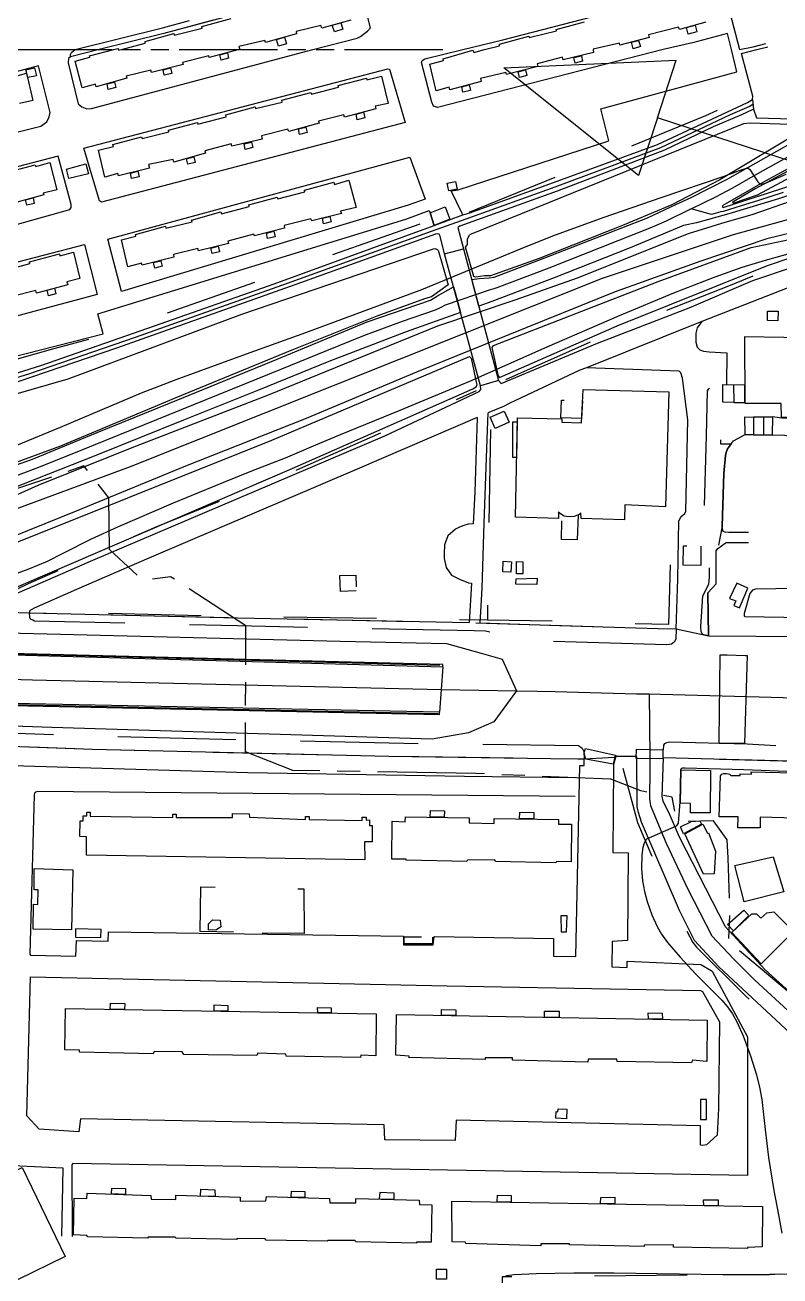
# Model space of a CAD drawing. Header units: millimetres. Extents: x 198785 to 203305, y 542885 to 545889.
# Drawn here: x 198986.4 to 199220.1, y 544124.8 to 544511.8 of the extents above; entities that cross this region are included whole.
import ezdxf

# ---------------------------------------------------------------- set-up
doc = ezdxf.new("R2010")
doc.units = ezdxf.units.MM
for name, pattern in [('FENCE_25K', [54.3, 28.7, -9.2, -16.4]), ('HIDDEN_BULD_25K', [28.8, 18.4, -10.4]), ('HIDDEN_EMD_25K', [50.97, 33.12, -5.36, 7.13, -5.36]), ('HIDDEN_IN_25K', [56.5, 36.5, -20]), ('HIDDEN_SIGUNGU_25K', [51.2, 30.4, -3.2, 5.6, -3.2, 5.6, -3.2])]:
    doc.linetypes.add(name, pattern=pattern)
for name, color, linetype in [('A0013114', 253, 'Continuous'), ('A0013117', 253, 'Continuous'), ('A0013118', 253, 'Continuous'), ('A0023214', 253, 'Continuous'), ('A0023217', 253, 'Continuous'), ('A0033324', 253, 'Continuous'), ('A0033327', 253, 'Continuous'), ('A0043325', 253, 'Continuous'), ('A0073340', 253, 'Continuous'), ('A0093351', 253, 'Continuous'), ('B0014111', 253, 'Continuous'), ('B0014113', 253, 'Continuous'), ('B0014115', 253, 'Continuous'), ('B0014116', 253, 'Continuous'), ('B0014117', 253, 'Continuous'), ('B0014118', 253, 'Continuous'), ('B0024120', 253, 'Continuous'), ('C0052211', 253, 'Continuous'), ('C0052212', 253, 'Continuous'), ('C0076117', 253, 'Continuous'), ('C0393323', 253, 'Continuous'), ('E0022115', 253, 'Continuous'), ('E0032111', 253, 'Continuous'), ('E0042326', 253, 'Continuous'), ('F0017111', 253, 'Continuous'), ('F0047224', 253, 'Continuous'), ('G0018113', 253, 'Continuous'), ('G0018117', 253, 'Continuous')]:
    doc.layers.add(name, color=color, linetype=linetype)

# ---------------------------------------------------------------- blocks, each defined once
blk = doc.blocks.new('E0042326')
at = {"layer": 'E0042326'}
for p, q in [((124.24, 18.72), (174.24, -0.03)), ((124.24, -0.03), (124.24, 18.72)), ((-0.76, -0.03), (124.24, -0.03)), ((174.24, -0.03), (124.24, -18.78)), ((124.24, -0.03), (124.24, -18.78))]:
    blk.add_line(p, q, dxfattribs=at)

msp = doc.modelspace()

# ---------------------------------------------------------------- linework, layer by layer
at = {"layer": 'A0013114'}
for points in [[(198795.37, 544373.37), (198812.14, 544361.54), (198842.83, 544347.29), (198843.72, 544346.87), (198850.64, 544344.55), (198858.95, 544341.77), (198873.71, 544337.79), (198889.71, 544335.26), (198900.16, 544334.08), (198916.41, 544333.13), (198955.81, 544332.22), (198963.64, 544332.03), (198971.13, 544330.54), (198987.85, 544330), (199052.22, 544328.45), (199123.87, 544326.96)], [(199127.35, 544326.87), (199151.93, 544326.11), (199175.53, 544325.39), (199182.39, 544325.18), (199187.97, 544325.01), (199198.04, 544322.85), (199212.65, 544322.75), (199236.72, 544322.63), (199240.24, 544322.84), (199240.54, 544322.73), (199249.15, 544322.5)], [(198982.2, 544316.97), (198982.87, 544316.95), (199115.73, 544313.24), (199115.75, 544314.01), (198982.19, 544317.42), (198982.2, 544316.97)], [(198982.25, 544301.95), (198982.25, 544301.32), (199114.76, 544298.58), (199114.77, 544299.24), (198982.81, 544301.93), (198982.25, 544301.95)], [(199175.86, 544285.52), (199169.36, 544285.51), (199168.87, 544285.26), (199159.51, 544284.7), (199149.08, 544284.85), (199099.1, 544285.54), (199007.31, 544287.69), (198905.87, 544291.4), (198895.82, 544268.9), (198900.5, 544258.76), (198909.48, 544241.17), (198913.22, 544235.03), (198913.33, 544234.4), (198940.89, 544183.49), (198933.86, 544180.1), (198944.57, 544157.76), (198950.16, 544146.92), (198976.73, 544093.24)], [(199235, 544283.78), (199183.92, 544285.08)]]:
    msp.add_lwpolyline(points, dxfattribs=at)
at = {"layer": 'A0013117'}
for points in [[(199237.44, 544105.04), (199231.84, 544149.23), (199230.66, 544158.55), (199229.83, 544165.1), (199223.29, 544199.96), (199201.24, 544220.5), (199193.69, 544228.6), (199188.99, 544237.89), (199177.3, 544265.23), (199176.3, 544268.21), (199175.93, 544269.99), (199175.86, 544285.52)], [(199183.92, 544285.08), (199183.57, 544273.14), (199183.87, 544271.71), (199185.67, 544268.13), (199188.94, 544260.66), (199203.15, 544232.94), (199215.53, 544219.5), (199231.88, 544204.79)]]:
    msp.add_lwpolyline(points, dxfattribs=at)
at = {"layer": 'A0013118'}
for points in [[(199075.51, 544504.25), (199089.29, 544507.81), (199090.31, 544508.33), (199091.19, 544508.99), (199092.41, 544509.98), (199093.34, 544510.99), (199090.18, 544523.8), (199089.75, 544524.77), (199089.1, 544525.13), (199088.58, 544525.07), (199029.44, 544509.26), (199009.41, 544504.25)], [(199121.95, 544504.24), (199134.31, 544507.23), (199202.23, 544524.92)], [(199202.23, 544524.92), (199207.55, 544504.29), (199211.79, 544505.1), (199215.72, 544506.09)], [(199205.09, 544504.23), (199203.86, 544509.17), (199193.05, 544506.33), (199184, 544504.23)], [(199009.41, 544504.26), (199000.49, 544502.05), (198999.88, 544501.53), (198999.78, 544500.15), (199002.86, 544487.51), (199003.98, 544486.58), (199005.57, 544485.95), (199007.04, 544485.97), (199075.51, 544504.25)], [(199009.41, 544504.26), (199009.41, 544504.26)], [(199075.51, 544504.25), (199075.51, 544504.25)], [(199184, 544504.23), (199114.1, 544486.3), (199112.91, 544486.71), (199112.34, 544488.02), (199109.15, 544500.21), (199109.33, 544500.91), (199110.24, 544501.41), (199121.95, 544504.24)], [(199121.96, 544453.13), (199121.64, 544453.75), (199118.3, 544460.54), (199120.51, 544460.9), (199167.2, 544475.99), (199164.66, 544485.89), (199206.79, 544497.4), (199205.09, 544504.23)], [(199121.95, 544504.24), (199121.95, 544504.24)], [(199184, 544504.23), (199184, 544504.23)], [(199205.09, 544504.23), (199205.09, 544504.23)], [(199211.63, 544488.82), (199211.68, 544489.83), (199208.18, 544503.01), (199212.95, 544504.23)], [(199212.95, 544504.23), (199216.38, 544505.11)], [(199212.95, 544504.23), (199212.95, 544504.23)], [(198920.84, 544462.91), (198991.33, 544480.51), (198993.17, 544481.85), (198993.93, 544483.47), (198994.22, 544484.82), (198990.6, 544499.23), (198914.38, 544478.76)], [(199010.12, 544457.06), (199009.55, 544457.47), (199004.6, 544473.71), (199098.73, 544498.32), (199099.31, 544498.14), (199104.06, 544481.64), (199010.12, 544457.06)], [(199211.96, 544485.86), (199212.84, 544483.15), (199231.48, 544482.62), (199233.52, 544482.93), (199239.32, 544497.42)], [(198962.04, 544397.37), (198991.69, 544406.62), (199026.5, 544418.73), (199063.57, 544431.81), (199113.11, 544449.78), (199121.96, 544453.13), (199124.08, 544453.71), (199149.99, 544463.12), (199182.19, 544474.84), (199210.04, 544487.92), (199211.63, 544488.82), (199211.96, 544485.86), (199211.53, 544485.56), (199208.26, 544484.08), (199199.49, 544480.33), (199184.34, 544473.09), (199151.13, 544460.42), (199121.04, 544449.6), (199120.46, 544449.21)], [(199231.34, 544462.02), (199219.64, 544458.1), (199204.29, 544453.43), (199194.25, 544450.64), (199190.31, 544449.86), (199173.79, 544442.87), (199150.28, 544433.6), (199130.97, 544426.28), (199126.92, 544424.85), (199126.91, 544424.85), (199124.71, 544433.16), (199124.71, 544433.16), (199127.04, 544433.47), (199130.12, 544433.68), (199131.69, 544433.84), (199147.39, 544439.85), (199179.08, 544452.24), (199187.91, 544456.29), (199192.62, 544458.45), (199198.13, 544461.29), (199203.97, 544464.3), (199232.66, 544480.43)], [(199242.01, 544477.87), (199215.53, 544463.49), (199202.42, 544456.05), (199202.3, 544455.81), (199202.33, 544455.53), (199202.58, 544455.43), (199212.77, 544458.72), (199228.61, 544463.88)], [(198924.49, 544433.56), (199000.28, 544454.75), (199000.69, 544455.42), (199000.73, 544456.36), (198996.68, 544471.23), (198923.23, 544452.21)], [(199016.33, 544429.43), (199012.08, 544445.59), (199105.53, 544470.92), (199110.25, 544457.99), (199105.02, 544456.13), (199016.33, 544429.43)], [(198929.38, 544395.59), (199010.67, 544416.35), (199009.03, 544422.47), (199104.27, 544451.75), (199111.53, 544454.49), (199111.8, 544453.75), (199113.11, 544449.78)], [(199120.46, 544449.21), (199133, 544401.9), (199133.81, 544400.97), (199163.65, 544413.38), (199192.06, 544424.34), (199211.73, 544432.8), (199224.05, 544436.91), (199231.7, 544438.6), (199242.82, 544439.54), (199255.09, 544439.59), (199266.24, 544438.62), (199283.8, 544434.38), (199298.34, 544429.81), (199324.62, 544419.39), (199358.89, 544406.33), (199395.26, 544393.29), (199408.32, 544388.77), (199448.82, 544372.74), (199494.91, 544355.91), (199495.55, 544355.9), (199497.13, 544356.09)], [(199114.1, 544447.24), (199113.55, 544447.15), (199071.72, 544432.05), (199014.73, 544411.82), (198984.24, 544401.45), (198962.82, 544394.92), (198937.98, 544390.24), (198911.97, 544387.12), (198879.98, 544385.22), (198852.86, 544385.41), (198837.24, 544388.21), (198830.28, 544391.25), (198820.01, 544398.5), (198806.57, 544410.84), (198795.37, 544425.13)], [(198932.92, 544408.14), (198928.57, 544424.14), (199004.81, 544443.89), (199008.74, 544428.5), (198932.92, 544408.14)], [(198999.86, 544343), (199006.68, 544345.96), (199051.83, 544365.16), (199097.82, 544384.75), (199126.98, 544398.42), (199127.58, 544399.09), (199127.43, 544400.22), (199116.28, 544441.03), (199114.99, 544446.57), (199114.59, 544447.1), (199114.1, 544447.24)], [(199242.73, 544434.18), (199238.07, 544433.85), (199224.68, 544431.37), (199195.91, 544420.15), (199160.27, 544405.81), (199158.22, 544405.03), (199136.27, 544394.7), (199134.5, 544393.87), (199129.97, 544391.92), (199129.77, 544391.84)], [(198973.53, 544372.16), (198988.72, 544377.52), (199008.78, 544385.77), (199034.97, 544396.44), (199064.52, 544408.45), (199092.33, 544419.97), (199111.96, 544426.7), (199114.08, 544428.07), (199119.07, 544430.83), (199119.55, 544429.05), (199121.25, 544422.86), (199121.25, 544422.86), (199104.4, 544416.94), (199080.53, 544407.72), (199058.67, 544398.87), (199035.51, 544389.55), (199008.92, 544378.82), (198981.91, 544368.21)], [(199195.91, 544420.15), (199194.45, 544418.17), (199194.09, 544416.55), (199194.1, 544413.72), (199194.51, 544412.17), (199195.35, 544411.4), (199196.4, 544410.92), (199198.23, 544410.7), (199203.64, 544410.39), (199203.56, 544400.64)], [(199187.97, 544325.01), (199188.49, 544340.48), (199188.85, 544358.43), (199189.54, 544359.84), (199190.7, 544360.76), (199190.95, 544361.41), (199191.63, 544389.74), (199190, 544402.57), (199189.41, 544404.27), (199188.91, 544404.76), (199160.27, 544405.81)], [(199126.35, 544390.37), (199089.27, 544374.46), (199024.75, 544346.93), (199002.34, 544337.17)], [(199126.35, 544390.37), (199125.7, 544367.29), (199125.19, 544357.56), (199123.58, 544357.39), (199122.31, 544357), (199120.89, 544356.5), (199119.67, 544355.84), (199117.36, 544353.84), (199116.24, 544351.02), (199116.17, 544348.28), (199116.19, 544346.76), (199116.78, 544344.05), (199118.47, 544341.64), (199120.89, 544340.4), (199123.72, 544339.26), (199124.68, 544339.13), (199123.87, 544326.96)], [(199127.35, 544326.87), (199127.96, 544337.54), (199128.57, 544357.86), (199129.59, 544386.51), (199129.77, 544391.84)], [(199262.8, 544383.31), (199233.15, 544383.67), (199233.13, 544390.56), (199222.76, 544390.21), (199220.74, 544390.24), (199217.78, 544390.59), (199215.08, 544390.52), (199211.95, 544390.56)], [(199210.37, 544354.8), (199204.19, 544354.84), (199203.18, 544354.91), (199202.68, 544355.1), (199202.4, 544355.51), (199202.19, 544356.76), (199202.78, 544373.05), (199203.22, 544378.64), (199203.44, 544379.59), (199203.9, 544380.7), (199205.77, 544383.23), (199209.33, 544385.14), (199211.93, 544385.01)], [(199211.93, 544385.01), (199215.08, 544385.1), (199217.73, 544384.94), (199220.82, 544385.02), (199222.83, 544384.79), (199224.02, 544384.79), (199224.17, 544384.59), (199224.19, 544378.07), (199237.2, 544377.83), (199237.08, 544369.34)], [(199198.04, 544322.85), (199197.8, 544336.22), (199200.36, 544338.94), (199200.4, 544349.13), (199200.86, 544349.85), (199203.2, 544351.52), (199203.51, 544351.7), (199210.38, 544351.74)], [(198971.13, 544330.54), (198999.86, 544343)], [(199002.34, 544337.17), (198989.24, 544331.46), (198987.87, 544330.62), (198987.85, 544330)], [(199169.36, 544285.51), (199168.64, 544283.07), (199168.6, 544282.27), (199168.39, 544255.83), (199173.09, 544255.78), (199172.97, 544228.57), (199168.17, 544228.32), (199168.11, 544220.46), (199172.81, 544220.3), (199172.85, 544222.24), (199195.65, 544221.24), (199198.82, 544219.29), (199199.11, 544219.18), (199210.09, 544198.83), (199210.1, 544155.92), (199001.29, 544159.62), (199000.98, 544159.26), (199001.03, 544137.05)], [(198944.57, 544157.76), (198950.41, 544160.34), (198950.87, 544160.98), (198950.89, 544161.5), (198979.4, 544175.3), (198979.68, 544176.18), (198982.53, 544282.74), (199055.37, 544280.57), (199122.52, 544279.44), (199156.81, 544279.06)], [(199156.75, 544273.19), (198990.46, 544274.73), (198989.7, 544274.53), (198989.36, 544274.23), (198989.23, 544273.73), (198987.98, 544224.34), (198988.17, 544224.05), (199002.18, 544223.81), (199002.34, 544228.62), (199012.13, 544228.41), (199012.24, 544231.29), (199103.57, 544229.91), (199103.57, 544227.31), (199112.8, 544227.25), (199113.1, 544229.9), (199150.07, 544229.22), (199149.98, 544223.8), (199156.92, 544223.69), (199158.18, 544282.8), (199159.56, 544282.71), (199159.51, 544284.7)], [(199196.28, 544165.2), (199195.52, 544165.27), (199195.52, 544171.32), (199119.87, 544173.06), (199119.59, 544166.7), (199097.81, 544166.98), (199097.62, 544171.59), (199003.62, 544173.43), (199003.13, 544169.42), (198990.87, 544170.28), (198987.05, 544174.38), (198988.16, 544217.41), (199117.16, 544214.63), (199195.54, 544213.13), (199196.12, 544212.8), (199201.45, 544203.48), (199201.06, 544176.61), (199200.67, 544168.41), (199197.33, 544165.4), (199196.28, 544165.2)], [(198997.86, 544137.11), (198998.27, 544158.23), (198975.83, 544159.25), (198950.16, 544146.92)]]:
    msp.add_lwpolyline(points, dxfattribs=at)
at = {"layer": 'A0023214'}
for points in [[(198951.39, 544312.35), (198956.27, 544318.24), (198960.44, 544320.39), (198974.94, 544323.13), (198979, 544323.9), (198985.02, 544323.71), (199083.99, 544321.23), (199116.86, 544320.54), (199127.67, 544317.49), (199134.11, 544315.67), (199138.57, 544305.89)], [(199138.57, 544305.89), (199131.53, 544296.31), (199126.78, 544294.2), (199123.72, 544292.84), (199112.46, 544290.87), (198994.78, 544294.5), (198973.57, 544295.28), (198967.11, 544299.35), (198958.76, 544304.61), (198953.23, 544310.41), (198951.39, 544312.35)], [(198920.94, 544311.88), (198924.72, 544311.78), (198936.59, 544311.47), (198953.23, 544310.41), (198956.99, 544310.17), (198988.71, 544309.3), (199115.25, 544306.24), (199138.57, 544305.89)], [(199138.57, 544305.89), (199144.96, 544305.79), (199150.51, 544305.65), (199175.7, 544304.98), (199179.65, 544304.88), (199183.17, 544304.79), (199213.64, 544303.98), (199235.86, 544303.37)]]:
    msp.add_lwpolyline(points, dxfattribs=at)
at = {"layer": 'A0023217'}
msp.add_lwpolyline([(199179.65, 544304.88), (199179.8, 544285.3), (199179.84, 544281.1), (199179.74, 544272.8), (199179.82, 544271.6), (199180, 544270.35), (199183.24, 544262.62), (199184.92, 544258.75), (199191.59, 544244.51), (199199.06, 544230.08), (199205.76, 544222.92), (199212.36, 544216.3), (199227.59, 544202.33), (199234.74, 544165.87), (199235.29, 544162.7), (199235.74, 544159.31), (199236.3, 544155.09)], dxfattribs=at)
at = {"layer": 'A0033324', "linetype": 'HIDDEN_IN_25K', "flags": 128}
for points in [[(199001.99, 544504.26), (199028.99, 544511), (199088.24, 544526.84), (199089.47, 544526.98), (199091.15, 544526.05), (199091.89, 544524.39), (199094.76, 544512.77), (199094.23, 544511.5), (199093.34, 544510.99), (199090.18, 544523.8), (199089.75, 544524.77), (199089.1, 544525.13), (199088.58, 544525.07), (199029.44, 544509.26), (199009.41, 544504.25)], [(199009.41, 544504.26), (199009.41, 544504.26), (199000.49, 544502.05), (199000.51, 544502.71), (199000.84, 544503.29), (199001.99, 544504.26), (199001.99, 544504.26)], [(199197.8, 544336.22), (199198.04, 544322.85), (199196.18, 544323.25), (199195.78, 544324.2), (199195.67, 544325.64), (199196.22, 544335.27), (199198.1, 544338.85), (199198.32, 544341.06), (199198.42, 544354.17), (199196.6, 544356.15), (199197.36, 544384.7), (199197.7, 544398.62), (199198.08, 544399.34), (199198.57, 544399.63), (199199.59, 544399.79), (199201.95, 544399.78), (199201.7, 544382.26), (199205.04, 544382.24), (199203.9, 544380.7), (199203.44, 544379.59), (199203.22, 544378.64), (199202.78, 544373.05), (199202.19, 544356.76), (199200.86, 544349.85), (199200.4, 544349.13), (199200.36, 544338.94), (199197.8, 544336.22)], [(199186.54, 544320.31), (199185.15, 544320.09), (199144.71, 544321.33), (199129.01, 544324.31), (199125.42, 544324.42), (199052.17, 544325.95), (198989.36, 544327.46), (198988.82, 544327.68), (198988.19, 544328.04), (198987.91, 544328.56), (198987.85, 544330), (199052.22, 544328.45), (199125.48, 544326.92), (199187.97, 544325.01), (199187.86, 544321.87), (199187.35, 544320.89), (199186.54, 544320.31)], [(198890.87, 544266.87), (198886.66, 544263.6), (198886.05, 544264.89), (198882.26, 544272.41), (198881.45, 544275.29), (198879.77, 544281.37), (198880.12, 544286.85), (198881, 544289.05), (198882.36, 544291.1), (198887.04, 544294.78), (198892.76, 544296.79), (198896.38, 544297.3), (198898.89, 544297.17), (198909.5, 544295.47), (199007.44, 544291.89), (199099.17, 544289.74), (199157.71, 544288.93), (199158.91, 544288.14), (199159.42, 544287.14), (199159.51, 544284.7), (199099.1, 544285.54), (199007.31, 544287.69), (198905.87, 544291.4), (198901.11, 544292.55), (198898.44, 544292.99), (198896.56, 544293.09), (198893.76, 544292.69), (198889.09, 544291.05), (198885.49, 544288.22), (198884.74, 544287.09), (198884.27, 544285.92), (198884.01, 544281.81), (198885.49, 544276.42), (198886.18, 544274), (198889.12, 544268.57), (198889.97, 544267.44), (198890.49, 544266.91), (198890.87, 544266.87)], [(199234.55, 544286.59), (199235, 544283.78), (199183.92, 544285.08), (199184.19, 544289), (199184.47, 544289.55), (199185.06, 544289.83), (199185.97, 544290.03), (199209.93, 544289.42), (199233.44, 544288.23), (199234.3, 544287.14), (199234.55, 544286.59)]]:
    msp.add_lwpolyline(points, dxfattribs=at)
at = {"layer": 'A0033327'}
for points in [[(199192.6, 544454.94), (199200.32, 544458.68), (199205.49, 544461.48), (199213.98, 544466.28), (199234.32, 544477.51), (199240.38, 544480.89), (199252.87, 544487.78), (199253.92, 544488.46), (199256.51, 544489.97), (199257.02, 544491.11)], [(198795.37, 544427.14), (198807.72, 544411.37), (198818.74, 544401.16), (198822.63, 544397.96), (198831.59, 544391.9), (198838.35, 544389.18), (198853.07, 544386.52), (198879.13, 544386.33), (198910.97, 544388.2), (198937.19, 544391.36), (198962.43, 544396.15), (198987.96, 544404.04), (199020.62, 544415.27), (199067.65, 544431.93), (199112.22, 544448.06), (199123, 544451.88), (199150.56, 544461.77), (199183.26, 544473.97), (199204.77, 544484.13), (199209.15, 544486), (199210.79, 544486.74), (199211.79, 544487.44)], [(199221.11, 544460.02), (199213.17, 544457.49), (199208.06, 544455.88), (199202.53, 544454.18), (199201.86, 544454.03), (199198.96, 544453.27), (199192.6, 544454.94)], [(199192.6, 544454.94), (199184.88, 544451.2), (199180.36, 544449.22), (199164.48, 544442.87), (199148.63, 544436.65), (199132.49, 544430.5), (199131.27, 544430.15), (199130.43, 544429.94), (199116.44, 544425.15), (199114.97, 544424.36), (199113.43, 544423.67), (199103.22, 544420.12), (199091.18, 544415.65), (199079.73, 544411.06), (199065.79, 544405.36), (198999.95, 544378.71), (198989.82, 544374.64), (198982.2, 544371.79)]]:
    msp.add_lwpolyline(points, dxfattribs=at)
at = {"layer": 'A0043325'}
for points in [[(199006.09, 544465.84), (199000.04, 544464.36), (198999.25, 544467.22), (199005.28, 544468.91), (199006.09, 544465.84)], [(199209.94, 544316.8), (199209.16, 544289.56), (199201.29, 544289.59), (199201.3, 544290.69), (199201.63, 544316.63), (199201.64, 544317.04), (199203.79, 544316.98), (199209.3, 544316.82), (199209.94, 544316.8)], [(199169.22, 544285.99), (199168.53, 544283.2), (199160.04, 544284.76), (199159.48, 544286.73), (199159.88, 544288.04), (199169.22, 544285.99)], [(199183.87, 544287.56), (199183.83, 544284.82), (199175.63, 544284.92), (199175.67, 544287.77), (199183.87, 544287.56)]]:
    msp.add_lwpolyline(points, dxfattribs=at)
at = {"layer": 'A0073340'}
msp.add_lwpolyline([(199133, 544401.9), (199127.43, 544400.22), (199116.28, 544441.03), (199122.2, 544442.6), (199133, 544401.9)], dxfattribs=at)
at = {"layer": 'A0093351'}
msp.add_lwpolyline([(198982.87, 544316.95), (199115.73, 544313.24), (199114.77, 544299.24), (198982.81, 544301.93)], dxfattribs=at)
at = {"layer": 'B0014111'}
for points in [[(199233.38, 544415.06), (199233.35, 544408.57), (199224.46, 544408.66), (199224.22, 544390.48), (199220.57, 544390.38), (199220.47, 544394.71), (199209.32, 544394.71), (199209.24, 544415.43), (199233.38, 544415.06)], [(199185.67, 544398.41), (199184.69, 544362.82), (199172.08, 544363.44), (199171.95, 544358.78), (199158.55, 544359.22), (199158.51, 544360.92), (199158, 544360.43), (199156.41, 544359.83), (199154.72, 544359.69), (199153.32, 544359.94), (199152.46, 544360.37), (199151.81, 544360.92), (199151.54, 544361.21), (199151.56, 544359.15), (199138.27, 544359.55), (199138.91, 544390.31), (199152.65, 544390.04), (199152.64, 544389), (199158.72, 544388.8), (199159.2, 544399.12), (199185.67, 544398.41)], [(199198.61, 544281.25), (199198.56, 544268.15), (199192.45, 544268.15), (199192.45, 544271), (199189.35, 544271.07), (199189.53, 544281.37), (199198.61, 544281.25)], [(199232.26, 544266.29), (199214.02, 544266.73), (199213.94, 544263.43), (199207.11, 544263.5), (199207.15, 544266.91), (199201.34, 544266.91), (199201.73, 544279.56), (199202.11, 544280.06), (199202.61, 544280.28), (199203.08, 544280.31), (199203.6, 544280.29), (199204.09, 544280.19), (199204.49, 544280.05), (199204.87, 544279.65), (199207.77, 544279.64), (199207.81, 544280.18), (199211.27, 544280.11), (199211.25, 544280.84), (199228.83, 544280.37)], [(199196.25, 544264.63), (199197.68, 544261.79), (199197.99, 544261.92), (199200.2, 544256.26), (199199.77, 544249.25), (199196.4, 544249.19), (199190.63, 544261.62), (199196.25, 544264.63)], [(199001.28, 544250.53), (199000.86, 544231.9), (198988.95, 544232.09), (198989.08, 544239.81), (198990.37, 544239.78), (198990.5, 544244.3), (198989.25, 544244.29), (198989.3, 544250.88), (199001.28, 544250.53)], [(199218.18, 544237.44), (199224.35, 544231.38), (199214.34, 544221.36), (199205.25, 544231.13), (199211.41, 544236.86), (199212.87, 544236.9), (199214.22, 544235.48), (199216.1, 544237.22), (199218.18, 544237.44)], [(198998.87, 544130.86), (198969.3, 544116.46), (198956.12, 544144.11), (198985.56, 544158.36), (198998.87, 544130.86)]]:
    msp.add_lwpolyline(points, dxfattribs=at)
at = {"layer": 'B0014113'}
msp.add_lwpolyline([(199221.3, 544243.63), (199209.01, 544240.59), (199206.18, 544251.81), (199218.05, 544254.55), (199221.3, 544243.63)], dxfattribs=at)
at = {"layer": 'B0014115'}
for points in [[(199016.3, 544504.25), (199023.68, 544506.22), (199023.66, 544506.75), (199032.51, 544509.21), (199032.65, 544508.67), (199041.26, 544510.88), (199041.17, 544511.4), (199050.22, 544513.86)], [(199087.34, 544513.35), (199078.27, 544510.89), (199078.03, 544511.72), (199070.36, 544509.82), (199070.51, 544509.08), (199060.83, 544506.43), (199060.67, 544507.07), (199052.65, 544505.17), (199052.89, 544504.3), (199052.69, 544504.25), (199052.69, 544504.25)], [(199128.66, 544504.24), (199133.29, 544505.45), (199133.32, 544505.96), (199142.34, 544508.43), (199142.51, 544507.98), (199150.96, 544510), (199150.84, 544510.49), (199159.63, 544512.84)], [(199197.15, 544512.72), (199189.02, 544510.46), (199188.71, 544511.22), (199179.45, 544508.78), (199179.65, 544507.97), (199170.57, 544505.6), (199170.41, 544506.2), (199162.28, 544504.33), (199162.3, 544504.23), (199162.3, 544504.23)], [(199052.69, 544504.25), (199043.48, 544501.78), (199043.31, 544502.36), (199035.23, 544500.25), (199035.38, 544499.67), (199025.56, 544497.15), (199025.37, 544497.84), (199017.79, 544496.05), (199017.97, 544495.35), (199008.46, 544492.75), (199008.24, 544493.58), (199004.12, 544492.41), (199001.92, 544500.65), (199006.46, 544501.93), (199006.42, 544502.32), (199013.9, 544504.26)], [(199013.9, 544504.25), (199013.9, 544504.25), (199015.21, 544504.59), (199015.34, 544504.25), (199015.34, 544504.25)], [(199015.34, 544504.26), (199015.43, 544504.03), (199016.3, 544504.26), (199016.3, 544504.26)], [(199162.3, 544504.24), (199162.44, 544503.36), (199153.02, 544501.09), (199152.81, 544501.85), (199145.01, 544499.84), (199145.14, 544499.05), (199135.48, 544496.5), (199135.27, 544497.13), (199127.39, 544495.27), (199127.59, 544494.4), (199117.98, 544491.8), (199117.71, 544492.57), (199113.67, 544491.49), (199111.79, 544499.75), (199115.97, 544500.86), (199115.84, 544501.36), (199125.1, 544504.04), (199125.32, 544503.36), (199128.66, 544504.24), (199128.66, 544504.24)], [(198981.79, 544495.53), (198986.89, 544496.93)], [(198986.89, 544496.93), (198988.87, 544488.49), (198984.73, 544487.56)], [(199096.79, 544495.97), (199098.84, 544487.61), (199094.79, 544486.76), (199095.03, 544485.94), (199085.35, 544483.35), (199085.17, 544484.07), (199077.26, 544482.14), (199077.49, 544481.47), (199068.1, 544478.89), (199067.78, 544479.67), (199059.61, 544477.6), (199059.87, 544476.48), (199050.47, 544474.33), (199050.22, 544475.05), (199042.14, 544472.97), (199042.34, 544472.2), (199032.46, 544469.37), (199032.3, 544470.21), (199024.69, 544468.64), (199024.97, 544467.52), (199015.33, 544465.23), (199015.18, 544465.89), (199011.17, 544464.8), (199009.19, 544473.15), (199013.82, 544474.21), (199013.67, 544474.9), (199022.55, 544477.24), (199022.71, 544476.77), (199030.99, 544478.77), (199030.86, 544479.3), (199039.81, 544481.73), (199039.93, 544481.17), (199048.71, 544483.48), (199048.63, 544484.04), (199057.66, 544486.5), (199057.78, 544485.99), (199066.02, 544488.01), (199065.92, 544488.59), (199074.94, 544490.96), (199075.09, 544490.45), (199083.43, 544492.58), (199083.33, 544493.09), (199092.11, 544495.44), (199092.24, 544494.88), (199096.79, 544495.97)], [(198980.65, 544466.19), (198989.56, 544468.61), (198989.78, 544468.06), (198994.12, 544469.28)], [(198994.12, 544469.28), (198996.25, 544460.83), (198992.07, 544459.81), (198992.25, 544459.29), (198982.83, 544456.76)], [(199086.68, 544463.87), (199088.9, 544455.36), (199084.07, 544454.3), (199084.41, 544453.56), (199075.17, 544451.24), (199074.96, 544451.86), (199066.62, 544449.78), (199066.8, 544448.95), (199057.47, 544446.58), (199057.31, 544447.14), (199049.23, 544445.01), (199049.39, 544444.28), (199040.19, 544441.98), (199039.95, 544442.75), (199032.36, 544440.85), (199032.55, 544440.07), (199022.67, 544437.51), (199022.51, 544438.14), (199018.27, 544437.08), (199016.26, 544445.42), (199020.74, 544446.57), (199020.66, 544447.01), (199029.92, 544449.62), (199030.07, 544448.99), (199038.13, 544450.97), (199037.95, 544451.47), (199047.07, 544454.02), (199047.27, 544453.47), (199055.86, 544455.66), (199055.73, 544456.22), (199064.53, 544458.59), (199064.71, 544458.07), (199073.06, 544460.24), (199072.96, 544460.78), (199082.04, 544463.27), (199082.26, 544462.49), (199086.68, 544463.87)], [(198979.47, 544435.74), (198987.95, 544438.02), (198987.86, 544438.63), (198997.12, 544441.05), (198997.21, 544440.48), (199001.4, 544441.62), (199003.43, 544433.41), (198999.42, 544432.39), (198999.71, 544431.51), (198990.02, 544428.91), (198989.77, 544429.74), (198982.05, 544427.74)], [(199006.61, 544268.28), (199006.61, 544267.06), (199032.16, 544266.69), (199032.19, 544267.74), (199033.26, 544267.74), (199033.28, 544266.7), (199050.64, 544266.62), (199050.65, 544267.86), (199055.87, 544267.82), (199055.88, 544266.73), (199073.24, 544266.03), (199073.22, 544266.97), (199074.43, 544266.97), (199074.38, 544266.02), (199090.81, 544265.76), (199090.82, 544266.81), (199092.02, 544266.79), (199092.04, 544265.89), (199093.03, 544265.92), (199093.06, 544264.24), (199093.94, 544264.24), (199093.94, 544259.12), (199091.56, 544259.14), (199091.61, 544253.6), (199005.43, 544255.03), (199005.45, 544260.68), (199003.41, 544260.75), (199003.49, 544265.64), (199004.42, 544265.64), (199004.48, 544267.2), (199005.57, 544267.18), (199005.61, 544268.27), (199006.61, 544268.28)], [(199123.88, 544266.59), (199123.9, 544264.97), (199131.7, 544264.78), (199131.7, 544266.41), (199151.57, 544266.04), (199151.59, 544264.6), (199155.63, 544264.62), (199155.45, 544252.94), (199150.91, 544253.05), (199150.79, 544252.63), (199132.07, 544253.06), (199131.89, 544253.56), (199123.36, 544253.52), (199123.16, 544253.07), (199104.48, 544253.46), (199104.31, 544253.76), (199099.94, 544253.79), (199100.1, 544265.5), (199104.12, 544265.28), (199104.17, 544266.87), (199123.88, 544266.59)], [(199095.15, 544205.91), (199095.08, 544192.92), (199090.4, 544193.15), (199090.28, 544192.43), (199067.31, 544192.84), (199067.16, 544193.42), (199058.47, 544193.72), (199058.19, 544193.01), (199035.6, 544193.36), (199035.04, 544194.16), (199026.39, 544194.28), (199026.15, 544193.6), (199003.33, 544194.1), (199003.3, 544194.73), (198998.76, 544194.78), (198998.98, 544207.58), (199095.15, 544205.91)], [(199197.6, 544204), (199197.48, 544191.15), (199193.05, 544191.6), (199192.7, 544190.8), (199169.68, 544191.2), (199169.67, 544191.93), (199160.74, 544191.91), (199160.69, 544190.96), (199137.31, 544191.59), (199137.31, 544192.33), (199128.84, 544192.32), (199128.87, 544191.77), (199105.26, 544192.4), (199105.3, 544192.88), (199101.22, 544193.15), (199101.44, 544205.71), (199197.6, 544204)], [(199025.42, 544149.78), (199025.44, 544148.59), (199033.12, 544148.45), (199033.15, 544149.8), (199053.01, 544149.17), (199053.07, 544148.01), (199061.02, 544148.05), (199061.2, 544149.45), (199080.68, 544148.82), (199080.77, 544147.47), (199088.81, 544147.49), (199088.82, 544148.78), (199108.48, 544148.32), (199108.58, 544146.99), (199112.38, 544146.83), (199112.17, 544135.28), (199107.65, 544135.29), (199107.58, 544134.96), (199088.94, 544135.44), (199088.56, 544135.76), (199080.16, 544135.85), (199079.97, 544135.58), (199061.12, 544135.96), (199060.81, 544136.33), (199052.12, 544136.39), (199051.95, 544136.1), (199033.27, 544136.49), (199032.95, 544136.87), (199024.59, 544136.82), (199024.37, 544136.51), (199005.9, 544136.94), (199005.59, 544137.37), (199001.49, 544137.53), (199001.67, 544148.88), (199005.6, 544148.85), (199005.64, 544150.41), (199025.42, 544149.78)], [(199214.69, 544146.29), (199214.56, 544133.87), (199210.09, 544133.6), (199210.1, 544133.29), (199187.17, 544133.79), (199187.16, 544134.43), (199178.13, 544134.35), (199178.1, 544133.91), (199154.96, 544134.42), (199154.98, 544134.82), (199146.13, 544134.76), (199146.13, 544134.17), (199122.86, 544134.88), (199122.78, 544135.33), (199118.7, 544135.35), (199118.56, 544147.98), (199214.69, 544146.29)]]:
    msp.add_lwpolyline(points, dxfattribs=at)
at = {"layer": 'B0014116', "linetype": 'HIDDEN_BULD_25K', "flags": 128}
for points in [[(199084.79, 544510.56), (199082.2, 544509.72), (199081.55, 544511.77), (199084.22, 544512.49), (199084.79, 544510.56)], [(199194.37, 544509.76), (199191.67, 544509), (199191.19, 544511.06), (199193.84, 544511.79), (199194.37, 544509.76)], [(199067.38, 544506.03), (199064.95, 544505.3), (199064.26, 544507.36), (199066.79, 544508.05), (199067.38, 544506.03)], [(199176.91, 544505.2), (199174.73, 544504.48), (199174.15, 544506.52), (199176.3, 544507.09), (199176.91, 544505.2)], [(199049.47, 544501.56), (199047.15, 544500.98), (199046.78, 544502.66), (199049.08, 544503.26), (199049.47, 544501.56)], [(199159.05, 544500.62), (199156.73, 544500.04), (199156.36, 544501.75), (199158.66, 544502.33), (199159.05, 544500.62)], [(199031.88, 544496.89), (199029.56, 544496.31), (199029.19, 544498.02), (199031.5, 544498.59), (199031.88, 544496.89)], [(199141.78, 544496.23), (199139.46, 544495.65), (199139.08, 544497.36), (199141.39, 544497.94), (199141.78, 544496.23)], [(199014.53, 544492.5), (199012.21, 544491.92), (199011.84, 544493.64), (199014.14, 544494.21), (199014.53, 544492.5)], [(199124.32, 544491.6), (199122, 544491.02), (199121.63, 544492.73), (199123.93, 544493.31), (199124.32, 544491.6)], [(199091.6, 544483.14), (199089.28, 544482.56), (199088.91, 544484.27), (199091.22, 544484.85), (199091.6, 544483.14)], [(199073.77, 544478.56), (199071.45, 544477.98), (199071.07, 544479.7), (199073.38, 544480.27), (199073.77, 544478.56)], [(199056.93, 544473.93), (199054.61, 544473.35), (199054.24, 544475.06), (199056.54, 544475.64), (199056.93, 544473.93)], [(199039.13, 544469.36), (199036.81, 544468.78), (199036.44, 544470.49), (199038.74, 544471.07), (199039.13, 544469.36)], [(199021.76, 544464.92), (199019.44, 544464.34), (199019.06, 544466.06), (199021.37, 544466.63), (199021.76, 544464.92)], [(198989.32, 544456.65), (198987, 544456.07), (198986.63, 544457.78), (198988.93, 544458.35), (198989.32, 544456.65)], [(199081.19, 544450.92), (199078.86, 544450.34), (199078.49, 544452.05), (199080.8, 544452.63), (199081.19, 544450.92)], [(199063.86, 544446.34), (199061.54, 544445.76), (199061.16, 544447.47), (199063.47, 544448.05), (199063.86, 544446.34)], [(199046.65, 544441.71), (199044.33, 544441.13), (199043.96, 544442.84), (199046.26, 544443.42), (199046.65, 544441.71)], [(199028.91, 544437.22), (199026.59, 544436.64), (199026.22, 544438.35), (199028.52, 544438.93), (199028.91, 544437.22)], [(198996, 544428.68), (198993.68, 544428.1), (198993.32, 544429.77), (198995.61, 544430.39), (198996, 544428.68)], [(199219.52, 544423.33), (199219.44, 544420.33), (199216.25, 544420.43), (199216.29, 544423.36), (199219.52, 544423.33)], [(199205.69, 544400.53), (199205.89, 544395.01), (199202.43, 544395.17), (199202.47, 544400.59), (199205.69, 544400.53)], [(199159, 544395.61), (199158.72, 544390.06), (199152.25, 544390.29), (199152.5, 544395.82), (199159, 544395.61)], [(199136.31, 544389.01), (199131.98, 544386.97), (199130.45, 544390.57), (199134.74, 544392.41), (199136.31, 544389.01)], [(199157.7, 544360.24), (199157.37, 544352.56), (199152.49, 544352.65), (199152.65, 544360.12), (199153.3, 544359.78), (199154.88, 544359.58), (199156.1, 544359.67), (199156.82, 544359.81), (199157.7, 544360.24)], [(199195.66, 544350.65), (199195.62, 544344.68), (199190.19, 544344.72), (199190.29, 544350.75), (199195.66, 544350.65)], [(199137.07, 544345.75), (199136.77, 544342.53), (199134.36, 544342.65), (199134.42, 544345.94), (199137.07, 544345.75)], [(199140.52, 544345.75), (199140.5, 544342.04), (199138.62, 544342.07), (199138.57, 544345.84), (199140.52, 544345.75)], [(199088.96, 544336.81), (199084.1, 544336.62), (199083.84, 544341.55), (199088.84, 544341.68), (199088.96, 544336.81)], [(199144.96, 544340.69), (199144.85, 544338.8), (199138.41, 544338.82), (199138.48, 544340.52), (199144.96, 544340.69)], [(199116.27, 544268.71), (199116.21, 544266.75), (199111.82, 544266.81), (199111.92, 544268.83), (199116.27, 544268.71)], [(199143.97, 544268.17), (199143.95, 544266.23), (199139.53, 544266.31), (199139.61, 544268.34), (199143.97, 544268.17)], [(199195.87, 544264.65), (199190.3, 544261.57), (199189.32, 544263.77), (199192.71, 544265.48), (199195.31, 544265.6), (199195.87, 544264.65)], [(199045.73, 544231.87), (199043.19, 544231.84), (199043.23, 544233.77), (199044.46, 544234.97), (199046.83, 544234.86), (199047.02, 544232.86), (199045.73, 544231.87)], [(199210.52, 544236.35), (199205.69, 544231.61), (199203.83, 544233.59), (199208.98, 544238.03), (199210.52, 544236.35)], [(199112.54, 544229.65), (199112.6, 544227.57), (199103.78, 544227.61), (199103.85, 544229.79), (199112.54, 544229.65)], [(199017.39, 544209.11), (199017.28, 544207.3), (199012.85, 544207.37), (199012.9, 544209.21), (199017.39, 544209.11)], [(199049.18, 544208.54), (199049.17, 544206.73), (199045, 544206.8), (199045.03, 544208.67), (199049.18, 544208.54)], [(199081.18, 544207.82), (199081.21, 544206.19), (199077.03, 544206.26), (199076.98, 544207.93), (199081.18, 544207.82)], [(199119.83, 544207.15), (199119.78, 544205.42), (199115.38, 544205.5), (199115.37, 544207.23), (199119.83, 544207.15)], [(199151.79, 544206.76), (199151.8, 544204.84), (199147.26, 544204.92), (199147.24, 544206.74), (199151.79, 544206.76)], [(199183.66, 544206.17), (199183.71, 544204.27), (199179.38, 544204.34), (199179.37, 544206.2), (199183.66, 544206.17)], [(199154.16, 544176.47), (199154.05, 544173.47), (199150.74, 544173.64), (199150.81, 544175.73), (199151.38, 544175.63), (199151.43, 544176.57), (199154.16, 544176.47)], [(199017.57, 544151.91), (199017.54, 544150.08), (199013.24, 544150.22), (199013.27, 544152), (199017.57, 544151.91)], [(199045.24, 544151.45), (199045.27, 544149.43), (199040.74, 544149.57), (199040.82, 544151.64), (199045.24, 544151.45)], [(199073.1, 544150.94), (199073.06, 544149.11), (199068.78, 544149.24), (199068.89, 544151.05), (199073.1, 544150.94)], [(199100.63, 544150.54), (199100.57, 544148.54), (199096.19, 544148.64), (199096.4, 544150.77), (199100.63, 544150.54)], [(199136.97, 544149.68), (199136.97, 544147.69), (199132.59, 544147.77), (199132.67, 544149.84), (199136.97, 544149.68)], [(199169.02, 544149.18), (199168.98, 544147.14), (199164.62, 544147.21), (199164.64, 544149.16), (199169.02, 544149.18)], [(199201.04, 544148.38), (199201.04, 544146.57), (199196.55, 544146.65), (199196.49, 544148.36), (199201.04, 544148.38)], [(199116.91, 544126.97), (199116.87, 544123.85), (199113.82, 544123.87), (199113.85, 544126.98), (199116.91, 544126.97)]]:
    msp.add_lwpolyline(points, dxfattribs=at)
at = {"layer": 'B0014117', "linetype": 'HIDDEN_BULD_25K', "flags": 128}
msp.add_lwpolyline([(199209.1, 544400.59), (199209.18, 544394.93), (199205.98, 544394.91), (199205.82, 544400.56), (199209.1, 544400.59)], dxfattribs=at)
at = {"layer": 'B0014118', "linetype": 'HIDDEN_BULD_25K', "flags": 128}
for points in [[(198990.02, 544496.17), (198987.32, 544495.61), (198986.7, 544497.99), (198989.42, 544498.63), (198990.02, 544496.17)], [(199120.18, 544461.05), (199117.63, 544460.55), (199117.13, 544462.91), (199119.66, 544463.41), (199120.18, 544461.05)]]:
    msp.add_lwpolyline(points, dxfattribs=at)
at = {"layer": 'B0024120', "linetype": 'FENCE_25K', "flags": 128}
for points in [[(199123.97, 544453.92), (199197.22, 544483.86), (199207.32, 544488.49)], [(199108.67, 544450.26), (199011.28, 544415.91), (198994.93, 544411.58), (198964.47, 544403), (198929.87, 544395.25), (198904.14, 544393.12), (198873.83, 544389.97), (198859.79, 544389.61), (198848.19, 544390.85), (198843.05, 544392.14), (198836.21, 544394.53), (198819.53, 544403.85), (198810.26, 544411.43), (198795.37, 544430.96)], [(199135.24, 544402.21), (199171.66, 544418.38), (199204.86, 544431.35), (199219.02, 544437.18), (199228.95, 544439.64), (199239.16, 544440.85), (199254.02, 544441), (199264.75, 544440.58), (199276.78, 544437.9), (199292.83, 544433.03), (199314.16, 544425.15), (199339.85, 544415.54), (199374.35, 544402.52), (199400.32, 544392.83), (199427.91, 544382.34), (199459.12, 544370.56), (199495.15, 544357)], [(198970.68, 544331.08), (198987.52, 544339.02), (199027.02, 544356.64), (199071.48, 544374.63), (199101.11, 544387.66), (199126.23, 544398.75)], [(199130.48, 544386.68), (199129.55, 544327.71)], [(199186.16, 544344.8), (199185.57, 544326.39), (199159.59, 544326.94)], [(199149.58, 544327.42), (199129.55, 544327.71), (199045.13, 544328.92), (198989.67, 544330.41)], [(199171.5, 544281.9), (199176.05, 544265.08), (199185, 544244.04), (199193.11, 544227.99), (199194.24, 544226.54), (199209.45, 544211.54), (199222.8, 544199.47), (199228.39, 544171.01), (199232.83, 544138.17), (199234.15, 544125.42), (199134.1, 544124.53), (199134.33, 544112.72)], [(199051.02, 544231.18), (199040.63, 544231.37), (199040.9, 544245.26), (199072.75, 544244.61), (199072.83, 544230.77), (199058, 544230.94)]]:
    msp.add_lwpolyline(points, dxfattribs=at)
at = {"layer": 'C0052211'}
for points in [[(199229.34, 544480.68), (199229.31, 544480.84), (199210.86, 544481.46), (199208.81, 544481.27), (199124.01, 544446.9)], [(199114.37, 544442.2), (199113.55, 544442.56), (199112.74, 544442.52), (199053.46, 544422.31), (198999.74, 544402.33), (198955.59, 544389.57), (198928.21, 544385.01), (198878.11, 544383.3), (198853.21, 544383.36), (198834.89, 544386.64), (198822.84, 544393.58), (198808.36, 544407.26), (198795.37, 544421.57)], [(199132.99, 544403.16), (199133.34, 544402.75), (199169.78, 544418.79), (199216.3, 544437.47), (199223.25, 544439.8), (199234.08, 544441.42), (199248.33, 544441.85), (199263.45, 544441.45), (199276.22, 544438.99), (199296.68, 544432.38), (199433.26, 544381), (199495.33, 544357.59), (199496.45, 544357.59), (199497.46, 544357.95), (199585.08, 544400.65), (199665.32, 544440.56), (199665.85, 544441.3), (199665.7, 544442.14)], [(198969.97, 544332.93), (198970.44, 544332.6), (198971, 544332.43), (199069.18, 544374.64), (199125.06, 544399.34), (199126.06, 544399.91), (199126.3, 544400.44)]]:
    msp.add_lwpolyline(points, dxfattribs=at)
at = {"layer": 'C0052212'}
for points in [[(199229.34, 544480.68), (199228.41, 544479.99), (199201.47, 544463.94), (199186.62, 544456.26), (199171.41, 544449.84), (199145.58, 544439.61), (199130.52, 544434.27), (199128.68, 544434.22), (199126.03, 544433.88), (199125.32, 544433.99), (199122.79, 544443.1), (199123.37, 544443.95), (199123.37, 544445.55), (199124.01, 544446.9)], [(199244.12, 544476.31), (199244.04, 544476.68), (199243.82, 544477.04), (199243.43, 544477.32), (199242.99, 544477.38), (199242.39, 544477.32), (199212.48, 544461.13), (199205.79, 544457.24), (199205.44, 544456.9)], [(199205.44, 544456.9), (199205.64, 544456.68), (199213.15, 544459.34), (199224.92, 544465.56), (199243.35, 544475.05), (199244.02, 544475.57), (199244.12, 544476.31)], [(199132.99, 544403.16), (199131.08, 544412.09), (199131.45, 544412.68), (199182.42, 544432.46), (199211.2, 544442.97), (199236.7, 544448.35), (199252.72, 544449.14), (199270.27, 544447.27), (199295.14, 544440.75), (199326.86, 544429.14), (199395.63, 544402.83), (199415.34, 544395.23), (199447.43, 544380.85), (199455.07, 544379.57), (199460.99, 544379.03), (199476.6, 544378.61), (199485.05, 544379.49), (199528.43, 544390.37), (199567.86, 544402.16), (199592.89, 544411.38), (199663.82, 544445.42), (199665.7, 544442.14)], [(199114.37, 544442.2), (199117.43, 544431.51), (199112.24, 544427.73), (199110.37, 544427.27), (199095.37, 544421.77), (199069.04, 544411.21), (199033.17, 544396.52), (198997.4, 544381.59), (198975.4, 544373.53), (198957.77, 544368.21), (198937.12, 544364.2), (198914.79, 544361.84), (198887.78, 544360.59), (198872.68, 544361.32), (198855.15, 544364.3), (198847.73, 544366.57), (198831.28, 544374.06), (198816.61, 544383.7), (198796.66, 544400.96), (198795.37, 544402.23)], [(198969.97, 544332.93), (198969.18, 544343.17), (198969.64, 544344.37), (198970.38, 544345.7), (198971.37, 544346.74), (198974.09, 544347.9), (199062.85, 544383.41), (199124.01, 544409.24), (199124.5, 544408.81), (199126.3, 544400.44)]]:
    msp.add_lwpolyline(points, dxfattribs=at)
at = {"layer": 'C0076117'}
for points in [[(199138.54, 544378.04), (199137.45, 544378.04), (199137.46, 544389.1), (199138.81, 544389.09), (199138.54, 544378.04)], [(199206.72, 544339.15), (199204.47, 544334.45), (199206.42, 544333.68), (199205.86, 544332.24), (199207.61, 544331.57), (199210.2, 544337.63), (199206.72, 544339.15)], [(199152.34, 544236.21), (199152.42, 544231.25), (199154.05, 544231.25), (199154.26, 544236.22), (199152.34, 544236.21)], [(199002.06, 544232.22), (199002.04, 544229.68), (199009.92, 544229.5), (199010.01, 544232.01), (199002.06, 544232.22)], [(199195.56, 544179.47), (199195.54, 544173.24), (199197.35, 544173.29), (199197.39, 544179.46), (199195.56, 544179.47)]]:
    msp.add_lwpolyline(points, dxfattribs=at)
at = {"layer": 'C0393323'}
for points in [[(199117.98, 544451.76), (199113.11, 544449.78), (199111.8, 544453.75), (199116.54, 544455.55), (199117.98, 544451.76)], [(199211.95, 544390.56), (199211.93, 544385.01), (199209.33, 544385.14), (199209.27, 544390.58), (199211.95, 544390.56)], [(199217.78, 544390.59), (199217.73, 544384.94), (199215.08, 544385.1), (199215.08, 544390.52), (199217.78, 544390.59)]]:
    msp.add_lwpolyline(points, dxfattribs=at)
at = {"layer": 'E0022115'}
msp.add_lwpolyline([(199234.72, 544454.96), (199205.62, 544446.96), (199165.13, 544433.47), (199019.01, 544375.2), (198978.89, 544360.26), (198963.71, 544355.36), (198940.92, 544350.72), (198892.18, 544346.27), (198868.12, 544346.73), (198852.03, 544349.64), (198839.78, 544354.08), (198826.14, 544361.12), (198809.9, 544371.23), (198795.37, 544383.55)], dxfattribs=at)
at = {"layer": 'E0032111'}
for points in [[(198982.31, 544365.8), (198990.5, 544369.52), (199019.64, 544381.09), (199061.8, 544397.44), (199090.38, 544409.13), (199114.27, 544418.74), (199138.18, 544426.8), (199157.77, 544433.72), (199179.62, 544442.53), (199191.77, 544447.3), (199202.11, 544450.55), (199211.85, 544453.29), (199223.08, 544457.27)], [(199227.92, 544448.55), (199216.08, 544445.69), (199195.34, 544438.69), (199169.13, 544429.25), (199136.4, 544416.09), (199107.6, 544404.4), (199072.96, 544389.86), (199036.09, 544375.33), (199002.29, 544361.42), (198972.56, 544349.44)]]:
    msp.add_lwpolyline(points, dxfattribs=at)
at = {"layer": 'F0017111'}
for points, elevation in [([(198983.87, 544381.84), (198997.44, 544387.39), (199022.49, 544398), (199033.2, 544402.21), (199055, 544410.07), (199073.38, 544416.74), (199109.28, 544430.04), (199141.61, 544443.32), (199150.67, 544446.91), (199165.72, 544452.4), (199183.38, 544458.46), (199202.89, 544465.08), (199208.42, 544467.17), (199209.74, 544467.6), (199210.31, 544467.52), (199210.83, 544467.11), (199213.3, 544463.33), (199213.93, 544462.75), (199214.55, 544462.62), (199215.69, 544462.9), (199222.07, 544465.69)], 10), ([(199225.84, 544441.85), (199215.54, 544439.03), (199208.31, 544436.84), (199199.97, 544433.87), (199187.13, 544428.86), (199170.32, 544421.89), (199147.94, 544412.21), (199124.03, 544401.54), (199102.47, 544392.62), (199084.03, 544385.1), (199076.37, 544381.87), (199066.99, 544377.8), (199057.03, 544374.05), (199048.36, 544370.5), (199032.32, 544363.9), (199015.07, 544356.48), (199006.91, 544352.75), (198998.15, 544348.31), (198993.27, 544345.91), (198987.31, 544343.41), (198980.2, 544340.81)], 10), ([(199247.41, 544337.2), (199219.8, 544337.5), (199218.85, 544337.39), (199212.58, 544337.3), (199211.64, 544336.99), (199210.8, 544335.99), (199209.05, 544329.82), (199209.02, 544329.04), (199209.29, 544328.85), (199239.36, 544328.3)], 20), ([(199227.57, 544280.67), (199208.89, 544281.4), (199190.78, 544281.97), (199190, 544281.95), (199189.62, 544281.79), (199189.4, 544281.59), (199189.38, 544281.29), (199189.12, 544271.52), (199188.65, 544264.87), (199187.97, 544263.94), (199178.78, 544259.97), (199178.73, 544259.91), (199178.07, 544258.73), (199177.64, 544257.38), (199177.33, 544255.17), (199177.3, 544250.9), (199177.57, 544247.09), (199178.15, 544243.73), (199178.98, 544240.68), (199180.5, 544236.54), (199182.1, 544232.91), (199183.4, 544230.61), (199185.34, 544228), (199189.26, 544223.43), (199194.11, 544218.23), (199202.16, 544210.17), (199203.92, 544208.13), (199205.39, 544205.95), (199206.98, 544203.02), (199208.75, 544199.08), (199211.01, 544192.95), (199212.85, 544187.1), (199213.83, 544183.28), (199214.51, 544179.39), (199215.57, 544170.15), (199216.62, 544161.5), (199218.2, 544151.3), (199219.71, 544143.7), (199220.71, 544138.07)], 20), ([(199220.22, 544125.37), (199216.84, 544125.18), (199202.39, 544125.18), (199168.81, 544125.71), (199156.27, 544125.74), (199144.62, 544125.5), (199137.84, 544125.14), (199135.6, 544124.84), (199134.53, 544124.44)], 20)]:
    msp.add_lwpolyline(points, dxfattribs=dict(at, elevation=elevation))
at = {"layer": 'F0047224'}
for points in [[(199114.82, 544313.67), (198982.87, 544317.2)], [(198982.63, 544301.67), (199114.28, 544298.89)]]:
    msp.add_lwpolyline(points, dxfattribs=at)
at = {"layer": 'G0018113', "linetype": 'HIDDEN_SIGUNGU_25K', "flags": 128}
msp.add_lwpolyline([(199115.75, 544504.17), (198795.37, 544504.22)], dxfattribs=at)
at = {"layer": 'G0018117', "linetype": 'HIDDEN_EMD_25K', "flags": 128}
msp.add_lwpolyline([(200000, 543678.23), (199983.18, 543731.62), (199969.88, 543742.47), (199858.98, 543773.18), (199818.06, 543797.54), (199766.06, 543824.35), (199743.08, 543818.62), (199710.38, 543856.1), (199613.89, 543848.68), (199575.38, 543834.74), (199578.46, 543843.35), (199591.63, 543870.31), (199591.23, 543877.81), (199590.2, 543901.78), (199589.92, 543906.84), (199589.78, 543909.09), (199588.98, 543920.27), (199581.26, 543933.01), (199565.57, 543957.72), (199555.42, 543973.24), (199542.62, 543992.66), (199542.48, 543993.42), (199537.84, 544031.95), (199536.35, 544043.94), (199527.61, 544047.19), (199509.89, 544053.9), (199491.39, 544060.85), (199483.11, 544063.81), (199433.73, 544065.29), (199416.77, 544065.06), (199400.03, 544072.79), (199398.88, 544069.71), (199388.67, 544077.71), (199362.93, 544100.07), (199369.65, 544112.56), (199369.8, 544123.69), (199369.38, 544125.81), (199368.1, 544133.81), (199364.77, 544145.3), (199363.99, 544145.48), (199358.96, 544148.13), (199338.67, 544160.82), (199325.28, 544169.05), (199326.84, 544171.67), (199322.18, 544174.5), (199318.32, 544175.77), (199300.66, 544180.44), (199281.93, 544185.81), (199265.39, 544190.37), (199241.39, 544197.1), (199228.79, 544207.64), (199213.98, 544220.06), (199204.24, 544228.29), (199204.7, 544237.6), (199204.1, 544254.08), (199203.73, 544259.8), (199199.55, 544265.59), (199191.5, 544265.41), (199187.74, 544268.06), (199186.77, 544272.97), (199177.02, 544274.93), (199167.77, 544278.5), (199126.02, 544280.25), (199069.29, 544281.21), (199054.67, 544287), (199054.83, 544325.96), (199031.5, 544341.16), (199022.84, 544340.07), (199012.57, 544349.55), (199012.43, 544365.61), (199004.65, 544375.51), (198997.21, 544372.79), (198982.31, 544367.87), (198963.58, 544360.33), (198933.9, 544353.09), (198908.1, 544351.1), (198876.43, 544350.42), (198850.38, 544353.13), (198827.17, 544362.15), (198811.11, 544371.88), (198797.08, 544382.88), (198795.37, 544384.64)], dxfattribs=at)

# ---------------------------------------------------------------- block references
at = {"layer": 'E0042326', "rotation": 162}
msp.add_blockref('E0042326', (199300.32, 544444.68), dxfattribs=at)

doc.saveas('drawing.dxf')
